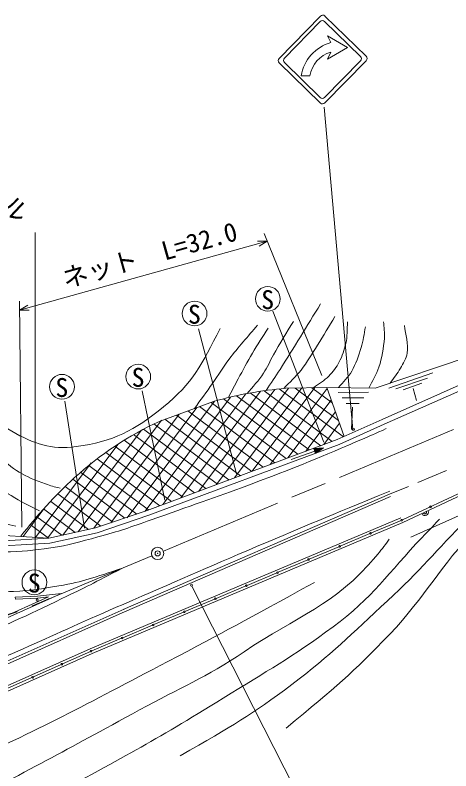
# Model space of a CAD drawing. Units: millimetres, scale not verified. Extents: x 40000 to 680000, y 20000 to 380000.
# Drawn here: x 334892 to 377134, y 243465 to 316819 of the extents above; entities that cross this region are included whole.
import ezdxf
from ezdxf.enums import TextEntityAlignment as Align

# ---------------------------------------------------------------- set-up
doc = ezdxf.new("R2010")
doc.units = ezdxf.units.MM
doc.header["$LTSCALE"] = 1000
doc.header["$PDMODE"] = 32
doc.header["$PDSIZE"] = 500
doc.linetypes.add('CHAIN', pattern=[18.5, 12, -1.5, 3.5, -1.5])
for name, color, linetype, lineweight in [('M-BGD', 7, 'Continuous', 13), ('M-BMK', 2, 'CHAIN', 13), ('M-STR-HTXT', 7, 'Continuous', 13), ('M-STR-STRC', 7, 'Continuous', 13), ('M-STR-STRD', 4, 'Continuous', 13), ('M-WORK', 1, 'Continuous', 13)]:
    doc.layers.add(name, color=color, linetype=linetype, lineweight=lineweight)
doc.styles.add('ＭＳ ゴシック', font='')
doc.styles.get('ＭＳ ゴシック').set_extended_font_data('MS Gothic')

msp = doc.modelspace()

# ---------------------------------------------------------------- linework, layer by layer
at = {"layer": 'M-BGD'}
for p, q in [((366118, 275621), (370473, 277569)), ((366307, 275158), (370677, 277112)), ((347681, 268741), (366118, 275621)), ((347848, 268270), (366307, 275158)), ((361641, 273691), (363934, 274504)), ((364782, 274805), (363850, 274740)), ((363850, 274740), (364017, 274268)), ((364037, 274753), (363867, 274693)), ((363884, 274645), (364223, 274766)), ((364409, 274779), (363900, 274598)), ((363917, 274551), (364596, 274792)), ((364782, 274805), (363934, 274504)), ((363951, 274457), (364629, 274697)), ((364476, 274590), (363967, 274410)), ((363984, 274363), (364323, 274483)), ((364170, 274376), (364001, 274316)), ((364782, 274805), (364017, 274268)), ((345381, 259117), (371171, 270332)), ((345479, 258891), (371269, 270107)), ((347681, 268741), (342698, 267055)), ((342154, 255319), (372272, 268027)), ((347848, 268270), (342832, 266572)), ((369426, 266555), (372300, 267767)), ((342698, 267055), (338174, 266056)), ((342353, 254860), (372466, 267566)), ((333820, 266305), (338174, 266056)), ((342832, 266572), (338243, 265559)), ((366415, 265284), (369288, 266497)), ((338243, 265559), (333804, 265302)), ((338174, 266056), (333812, 265803)), ((363403, 264014), (366277, 265226)), ((360392, 262743), (363265, 263955)), ((357380, 261472), (360253, 262685)), ((354369, 260201), (357242, 261414)), ((351357, 258931), (354230, 260143)), ((327265, 251059), (345452, 259149)), ((327373, 250838), (345548, 258922)), ((348346, 257660), (351219, 258872)), ((345334, 256389), (348207, 257602)), ((342322, 255119), (345196, 256331)), ((328005, 248984), (342154, 255319)), ((328201, 248523), (342353, 254860)), ((339492, 253853), (342185, 255059)), ((336661, 252586), (339355, 253792)), ((333831, 251318), (336525, 252524))]:
    msp.add_line(p, q, dxfattribs=at)
for centre, radius in [((372369, 267797), 75), ((369357, 266526), 75), ((348706, 264572), 600), ((366346, 265255), 75), ((363334, 263984), 75), ((360323, 262714), 75), ((357311, 261443), 75), ((337019, 260049), 100), ((354299, 260172), 75), ((351288, 258902), 75), ((348276, 257631), 75), ((345265, 256360), 75), ((342253, 255089), 75), ((339423, 253822), 75), ((336593, 252555), 75)]:
    msp.add_circle(centre, radius, dxfattribs=at)
msp.add_point((348706, 264572), dxfattribs=at)
at = {"layer": 'M-BMK'}
for p, q in [((349260, 264804), (400570, 286296)), ((338193, 260169), (348153, 264341))]:
    msp.add_line(p, q, dxfattribs=at)
msp.add_arc((323623, 291992), 35000, 200.73282, 294.60111, dxfattribs=at)
at = {"layer": 'M-STR-HTXT'}
for p, q in [((364807, 275366), (359866, 288080)), ((356344, 272292), (352659, 286364)), ((349411, 269734), (347209, 280359)), ((341629, 267039), (339711, 279345))]:
    msp.add_line(p, q, dxfattribs=at)
for centre in [(359389, 289277), (352286, 287857), (346824, 281735), (339435, 280748), (336759, 261767)]:
    msp.add_circle(centre, 1200, dxfattribs=at)
at = {"layer": 'M-STR-STRC'}
for p, q in [((364491, 316729), (360479, 312624)), ((364471, 316193), (360992, 312632)), ((368368, 312805), (364895, 316198)), ((368919, 312820), (364915, 316733)), ((367119, 313685), (365168, 314819)), ((365168, 314819), (365508, 314148)), ((367119, 313685), (365168, 312551)), ((365168, 312551), (365508, 313222)), ((360484, 312199), (364489, 308286)), ((360996, 312208), (364469, 308815)), ((364893, 308820), (368373, 312381)), ((364913, 308291), (368924, 312396)), ((362621, 310927), (363474, 310927)), ((367627, 276615), (364850, 307886)), ((352035, 261392), (362155, 241455))]:
    msp.add_line(p, q, dxfattribs=at)
for centre in [(367676, 276621), (351997, 261489)]:
    msp.add_circle(centre, 100, dxfattribs=at)
for centre, radius, start, end in [((364686, 315984), 300, 45.66134, 135.66134), ((364705, 316519), 300, 45.66134, 135.66134), ((366584, 310279), 4016, 105.54627, 170.74905), ((366268, 310499), 2827, 105.60046, 171.29143), ((360694, 312414), 300, 135.66134, 225.66134), ((361206, 312423), 300, 135.66134, 225.66134), ((368158, 312590), 300, 315.66134, 45.66134), ((368710, 312606), 300, 315.66134, 45.66134), ((364678, 309030), 300, 225.66134, 315.66134), ((364698, 308501), 300, 225.66134, 315.66134)]:
    msp.add_arc(centre, radius, start, end, dxfattribs=at)
for points, knots in [([(371209, 270629), (364962, 268048), (363368, 267389), (358365, 265260), (353271, 263094), (350439, 261831), (345361, 259628), (338180, 256514), (334254, 254537), (326978, 251650), (324480, 250658), (323084, 250071), (320504, 249315), (318686, 248782), (317661, 248488), (315800, 248130), (313935, 247772), (312868, 247647), (310970, 247573), (309252, 247506), (308283, 247595), (306572, 247773), (304558, 247983), (303437, 248207), (301463, 248664), (299749, 249060), (298801, 249356), (297148, 249957), (295377, 250602), (294395, 251017), (292735, 251909), (291230, 252718), (290425, 253254), (289065, 254288), (287670, 255348), (286960, 256043), (285747, 257309), (284713, 258389), (284184, 259048), (283307, 260259), (282377, 261542), (281870, 262281), (281120, 263678), (280047, 265675), (279563, 266864), (278803, 269000), (278168, 270784), (277915, 271826), (277572, 273687), (277226, 275562), (277172, 276642), (277147, 278548), (277126, 280105), (277229, 280979), (277401, 282526), (277581, 284162), (277736, 285077), (278109, 286680), (278425, 288040), (278669, 288789), (279148, 290100), (279679, 291553), (280038, 292345), (280686, 293750), (281672, 295888), (282279, 297060), (283367, 299148), (284581, 301479), (285293, 302768), (286531, 305085), (288149, 308114), (289425, 310526), (290685, 312893)], [0, 0, 0, 0, 1, 1, 1, 2, 2, 2, 3, 3, 3, 4, 4, 4, 5, 5, 5, 6, 6, 6, 7, 7, 7, 8, 8, 8, 9, 9, 9, 10, 10, 10, 11, 11, 11, 12, 12, 12, 13, 13, 13, 14, 14, 14, 15, 15, 15, 16, 16, 16, 17, 17, 17, 18, 18, 18, 19, 19, 19, 20, 20, 20, 21, 21, 21, 22, 22, 22, 23, 23, 23, 24, 24, 24, 24]), ([(293212, 311628), (293187, 311582), (293181, 311571), (293161, 311534), (290956, 307395), (289625, 305125), (287535, 300926), (286627, 299102), (286085, 298094), (285285, 296219), (284740, 294940), (284476, 294202), (284087, 292867), (283655, 291386), (283453, 290541), (283170, 289025), (282875, 287440), (282761, 286541), (282614, 284936), (282483, 283513), (282439, 282712), (282427, 281283), (282413, 279769), (282414, 278916), (282544, 277407), (282673, 275897), (282692, 275029), (283080, 273563), (283426, 272261), (283733, 271559), (284291, 270332), (285065, 268630), (285545, 267687), (286569, 266123), (287741, 264333), (288482, 263375), (289908, 261779), (290733, 260856), (291214, 260350), (292150, 259539), (293399, 258458), (294119, 257868), (295484, 256938), (296790, 256048), (297551, 255584), (298953, 254855), (300262, 254174), (301004, 253780), (302409, 253328), (303795, 252881), (304611, 252735), (306056, 252550), (307677, 252343), (308602, 252402), (310235, 252389), (312071, 252374), (313101, 252402), (314932, 252527), (317173, 252680), (318438, 252743), (320653, 253120), (322313, 253402), (323247, 253576), (324864, 254045), (327035, 254675), (328196, 255207), (330286, 256068), (333909, 257562), (335910, 258476), (339435, 260187), (341745, 261308), (342503, 261684), (345305, 263148)], [0, 0, 0, 0, 1, 1, 1, 2, 2, 2, 3, 3, 3, 4, 4, 4, 5, 5, 5, 6, 6, 6, 7, 7, 7, 8, 8, 8, 9, 9, 9, 10, 10, 10, 11, 11, 11, 12, 12, 12, 13, 13, 13, 14, 14, 14, 15, 15, 15, 16, 16, 16, 17, 17, 17, 18, 18, 18, 19, 19, 19, 20, 20, 20, 21, 21, 21, 22, 22, 22, 23, 23, 23, 24, 24, 24, 24]), ([(345305, 263148), (342476, 262205), (341599, 261858), (339135, 261419), (337436, 261116), (336472, 260979), (334749, 260881), (333604, 260816), (332959, 260857), (331813, 260896), (330311, 260948), (329464, 260971), (327974, 261168), (326438, 261371), (325581, 261530), (324074, 261891), (322606, 262243), (321800, 262516), (320384, 263039), (318304, 263807), (317143, 264272), (315164, 265272), (313058, 266337), (311874, 266951), (309930, 268288), (308173, 269495), (307247, 270268), (305694, 271727), (304222, 273111), (303450, 273951), (302164, 275510), (300934, 277001), (300277, 277871), (299250, 279508), (298195, 281191), (297677, 282185), (296841, 283987), (295908, 285999), (295456, 287165), (294779, 289277), (294177, 291156), (293875, 292230), (293541, 294174), (293236, 295953), (293166, 296970), (293089, 298773), (293012, 300572), (292993, 301586), (293104, 303383), (293195, 304873), (293323, 305703), (293559, 307176), (293797, 308657), (294074, 309462), (294514, 310896), (294523, 310923), (294525, 310932), (294536, 310965)], [0, 0, 0, 0, 1, 1, 1, 2, 2, 2, 3, 3, 3, 4, 4, 4, 5, 5, 5, 6, 6, 6, 7, 7, 7, 8, 8, 8, 9, 9, 9, 10, 10, 10, 11, 11, 11, 12, 12, 12, 13, 13, 13, 14, 14, 14, 15, 15, 15, 16, 16, 16, 17, 17, 17, 18, 18, 18, 19, 19, 19, 19]), ([(370868, 276682), (368793, 275740), (368221, 275515), (366514, 274788), (359428, 271771), (355322, 270407), (348065, 267828), (346076, 267121), (344960, 266714), (342920, 266172), (341147, 265702), (340161, 265380), (338348, 265105), (336586, 264838), (335583, 264760), (333800, 264726), (332193, 264694), (331290, 264775), (329691, 264937), (327740, 265135), (326652, 265334), (324739, 265762), (323324, 266078), (322543, 266323), (321180, 266816), (319644, 267371), (318820, 267783), (317353, 268502), (315803, 269262), (314941, 269710), (313472, 270617), (312284, 271349), (311654, 271821), (310560, 272687), (309154, 273799), (308433, 274509), (307167, 275779), (306205, 276744), (305710, 277331), (304862, 278399), (303860, 279660), (303324, 280393), (302482, 281766), (301546, 283291), (301070, 284181), (300331, 285809), (299651, 287309), (299341, 288182), (298813, 289741), (298407, 290944), (298211, 291629), (297910, 292862), (297558, 294301), (297396, 295118), (297189, 296585), (296974, 298109), (296878, 298970), (296815, 300509), (296750, 302097), (296714, 302995), (296855, 304579), (297006, 306260), (297198, 307194), (297576, 308838), (297619, 309028), (297662, 309208), (297704, 309380)], [0, 0, 0, 0, 1, 1, 1, 2, 2, 2, 3, 3, 3, 4, 4, 4, 5, 5, 5, 6, 6, 6, 7, 7, 7, 8, 8, 8, 9, 9, 9, 10, 10, 10, 11, 11, 11, 12, 12, 12, 13, 13, 13, 14, 14, 14, 15, 15, 15, 16, 16, 16, 17, 17, 17, 18, 18, 18, 19, 19, 19, 20, 20, 20, 21, 21, 21, 22, 22, 22, 22])]:
    msp.add_open_spline(points, degree=3, knots=knots, dxfattribs=at)
at = {"layer": 'M-STR-STRD'}
for p, q in [((330174, 256560), (339380, 260679)), ((334907, 260323), (337055, 260428)), ((337055, 260428), (339380, 260679)), ((330126, 256758), (338141, 260344)), ((334907, 260323), (334916, 260123)), ((334916, 260123), (337065, 260228)), ((337077, 260229), (338141, 260344))]:
    msp.add_line(p, q, dxfattribs=at)
at = {"layer": 'M-WORK'}
for p, q in [((336826, 261167), (336826, 295720)), ((364637, 281843), (359029, 295621)), ((335318, 288185), (359336, 294867)), ((359336, 294867), (358402, 294867)), ((359336, 294867), (358536, 294385)), ((370473, 277569), (399774, 290694)), ((370677, 277112), (399987, 290132)), ((335534, 267113), (335309, 289061)), ((335318, 288185), (336118, 288667)), ((335318, 288185), (336252, 288185)), ((369786, 280599), (382464, 284909)), ((371112, 280611), (375388, 282091)), ((371804, 280533), (374858, 281590)), ((372496, 280455), (374329, 281089)), ((350954, 269963), (358688, 280311)), ((352685, 270609), (360074, 280496)), ((354416, 271255), (361406, 280608)), ((356147, 271900), (362675, 280636)), ((357878, 272546), (363944, 280664)), ((365638, 275442), (359050, 280365)), ((359610, 273192), (365140, 280593)), ((366713, 275887), (360485, 280541)), ((361134, 280602), (365106, 280689)), ((366246, 277484), (362047, 280622)), ((365642, 279184), (363670, 280658)), ((365106, 280689), (366800, 275926)), ((365106, 280689), (369786, 280599)), ((366212, 280206), (369156, 280236)), ((373467, 280579), (373792, 279422)), ((347492, 268671), (355769, 279746)), ((349223, 269317), (357255, 280064)), ((362295, 274194), (355089, 279580)), ((363409, 274610), (356357, 279880)), ((364524, 275026), (357676, 280143)), ((366604, 279666), (368707, 279687)), ((345761, 268025), (354222, 279347)), ((348937, 277420), (354121, 279318)), ((360067, 273363), (352763, 278821)), ((361181, 273779), (353884, 279232)), ((361341, 273838), (365543, 279462)), ((366996, 279127), (368258, 279139)), ((367608, 278770), (367495, 276594)), ((342508, 267013), (350793, 278100)), ((344157, 267548), (352512, 278729)), ((358953, 272947), (351642, 278411)), ((363072, 274484), (365945, 278330)), ((341013, 266683), (349089, 277490)), ((356724, 272116), (349399, 277590)), ((357838, 272531), (350520, 278000)), ((372443, 267821), (392577, 277295)), ((354496, 271284), (347340, 276632)), ((355610, 271700), (348335, 277136)), ((364803, 275130), (366348, 277198)), ((372466, 267566), (392649, 277064)), ((339518, 266353), (347107, 276508)), ((353382, 270868), (346377, 276103)), ((338042, 266048), (344868, 275182)), ((352267, 270453), (345447, 275549)), ((350039, 269621), (343679, 274374)), ((351153, 270037), (344548, 274973)), ((348925, 269205), (342838, 273754)), ((336856, 266131), (342253, 273353)), ((347811, 268790), (342025, 273113)), ((346696, 268374), (341239, 272452)), ((373947, 271465), (376717, 272618)), ((345515, 268008), (340481, 271770)), ((385771, 271770), (373247, 266159)), ((344365, 267619), (339749, 271068)), ((371171, 270332), (373024, 271081)), ((343216, 267230), (339035, 270354)), ((341989, 266898), (338338, 269626)), ((335658, 266200), (337704, 268937)), ((340699, 266613), (337658, 268886)), ((339410, 266329), (336995, 268133)), ((338120, 266044), (336349, 267368))]:
    msp.add_line(p, q, dxfattribs=at)
msp.add_circle((375157, 269098), 100, dxfattribs=at)
for centre, radius, start, end in [((364281, 243597), 37138, 94.86027, 105.87576), ((362450, 248034), 32344, 114.6949, 132.37621), ((373293, 236833), 47930, 132.92644, 142.13833), ((374613, 268577), 338, 205.19951, 25.19951), ((374613, 268577), 169, 205.19951, 25.19951)]:
    msp.add_arc(centre, radius, start, end, dxfattribs=at)
for points, knots in [([(359220, 280389), (359671, 281069), (360132, 281742), (360572, 282429), (361914, 284527), (363190, 286665), (364500, 288783)], [0, 0, 0, 0, 1, 1, 1, 2, 2, 2, 2]), ([(360927, 280583), (361488, 281178), (362102, 281727), (362610, 282368), (363211, 283125), (363693, 283968), (364210, 284784), (364788, 285698), (365329, 286636), (365888, 287561)], [0, 0, 0, 0, 1, 1, 1, 2, 2, 2, 3, 3, 3, 3]), ([(361864, 287091), (361219, 286007), (360550, 284938), (359930, 283840), (359600, 283255), (359352, 282624), (358981, 282065), (358513, 281359), (357915, 280747), (357382, 280089)], [0, 0, 0, 0, 1, 1, 1, 2, 2, 2, 3, 3, 3, 3]), ([(367127, 287043), (367069, 286341), (367102, 285626), (366952, 284938), (366817, 284322), (366607, 283715), (366310, 283159), (366043, 282658), (365696, 282194), (365300, 281788), (364870, 281349), (364327, 281037), (363841, 280661)], [0, 0, 0, 0, 1, 1, 1, 2, 2, 2, 3, 3, 3, 4, 4, 4, 4]), ([(370616, 287065), (370640, 286526), (370725, 285986), (370686, 285448), (370619, 284502), (370455, 283554), (370159, 282653), (369923, 281936), (369503, 281292), (369175, 280611)], [0, 0, 0, 0, 1, 1, 1, 2, 2, 2, 3, 3, 3, 3]), ([(354754, 286411), (352986, 282873), (352112, 281103), (349267, 278784), (346458, 276493), (344409, 275439), (340818, 274943), (338330, 274599), (336760, 275210), (334562, 276424), (331123, 278324), (330614, 281325), (329459, 285094)], [0, 0, 0, 0, 1, 1, 1, 2, 2, 2, 3, 3, 3, 4, 4, 4, 4]), ([(358384, 286722), (357470, 285627), (356501, 284574), (355642, 283436), (355065, 282672), (354575, 281846), (354025, 281063), (353452, 280248), (352856, 279449), (352272, 278641)], [0, 0, 0, 0, 1, 1, 1, 2, 2, 2, 3, 3, 3, 3]), ([(359438, 286432), (358923, 285624), (358380, 284832), (357891, 284007), (357408, 283190), (356971, 282347), (356521, 281511), (356196, 280909), (355881, 280302), (355561, 279697)], [0, 0, 0, 0, 1, 1, 1, 2, 2, 2, 3, 3, 3, 3]), ([(366256, 280667), (366679, 281195), (367183, 281665), (367523, 282249), (367938, 282963), (368199, 283761), (368437, 284552), (368634, 285205), (368718, 285887), (368859, 286555)], [0, 0, 0, 0, 1, 1, 1, 2, 2, 2, 3, 3, 3, 3]), ([(371245, 281095), (371579, 281581), (371960, 282037), (372247, 282552), (372509, 283020), (372813, 283493), (372898, 284023), (373039, 284908), (372720, 285806), (372632, 286698)], [0, 0, 0, 0, 1, 1, 1, 2, 2, 2, 3, 3, 3, 3]), ([(327585, 284216), (328037, 281649), (328213, 280514), (329377, 278473), (330471, 276555), (331448, 275690), (333072, 274193), (334672, 272718), (335780, 272008), (337844, 271316), (338386, 271134), (338603, 271041), (339250, 270913)], [0, 0, 0, 0, 1, 1, 1, 2, 2, 2, 3, 3, 3, 4, 4, 4, 4]), ([(325427, 282460), (325986, 279653), (326099, 278269), (327629, 276157), (328660, 274734), (329467, 274109), (330810, 272976), (332192, 271809), (332955, 271119), (334501, 270181), (335541, 269550), (335941, 269332), (337251, 268718)], [0, 0, 0, 0, 1, 1, 1, 2, 2, 2, 3, 3, 3, 4, 4, 4, 4]), ([(322281, 281545), (322468, 278926), (322459, 277502), (323786, 275431), (324846, 273776), (325923, 273226), (327389, 271916), (328926, 270543), (329607, 269484), (331431, 268524), (332729, 267841), (333342, 267619), (334946, 267206)], [0, 0, 0, 0, 1, 1, 1, 2, 2, 2, 3, 3, 3, 4, 4, 4, 4]), ([(361164, 247627), (366038, 251654), (367555, 252899), (371205, 256735), (374783, 260495), (376002, 263303), (379659, 266985), (380888, 268223), (381675, 268824), (383086, 269850), (384531, 270900), (385104, 271221), (386965, 272272)], [0, 0, 0, 0, 1, 1, 1, 2, 2, 2, 3, 3, 3, 4, 4, 4, 4]), ([(350903, 244938), (356085, 247912), (357713, 248831), (361713, 251852), (365555, 254753), (367456, 256699), (370986, 259973), (374159, 262915), (375699, 264808), (378710, 267916), (379348, 268576), (379548, 268782), (380344, 269605)], [0, 0, 0, 0, 1, 1, 1, 2, 2, 2, 3, 3, 3, 4, 4, 4, 4]), ([(336747, 240110), (345611, 244933), (348084, 246180), (355074, 250535), (359282, 253156), (361734, 254498), (365718, 257449), (369560, 260294), (371051, 262665), (374351, 266124), (375006, 266810), (375220, 267028), (376022, 267887)], [0, 0, 0, 0, 1, 1, 1, 2, 2, 2, 3, 3, 3, 4, 4, 4, 4]), ([(327419, 238903), (336921, 243939), (339369, 245204), (346953, 249383), (350928, 251572), (353347, 252488), (357104, 255034), (362195, 258486), (365937, 259534), (369852, 264278), (370377, 264915), (370635, 265152), (371144, 265949)], [0, 0, 0, 0, 1, 1, 1, 2, 2, 2, 3, 3, 3, 4, 4, 4, 4]), ([(363904, 261764), (357087, 257985), (355280, 257015), (349693, 254082), (341741, 249907), (337317, 247484), (329117, 243821), (323853, 241471), (320878, 240075), (315290, 238664), (307769, 236764), (304377, 237074), (295482, 237237)], [0, 0, 0, 0, 1, 1, 1, 2, 2, 2, 3, 3, 3, 4, 4, 4, 4])]:
    msp.add_open_spline(points, degree=3, knots=knots, dxfattribs=at)

# ---------------------------------------------------------------- texts
at = {"layer": 'M-STR-HTXT', "style": 'ＭＳ ゴシック'}
msp.add_text('ガードレール', height=1833, rotation=316.884, dxfattribs=at).set_placement((329330, 301220), align=Align.BOTTOM_CENTER)
for p in [(359372, 289202), (352269, 287782), (346807, 281661), (339418, 280673), (336742, 261693)]:
    msp.add_text('S', height=1833, dxfattribs=at).set_placement(p, align=Align.MIDDLE_CENTER)
at = {"layer": 'M-WORK', "style": 'ＭＳ ゴシック'}
msp.add_text('ネット\u3000L=32.0', height=1833, rotation=15.66, dxfattribs=at).set_placement((348330, 292123), align=Align.BOTTOM_CENTER)

doc.saveas('drawing.dxf')
